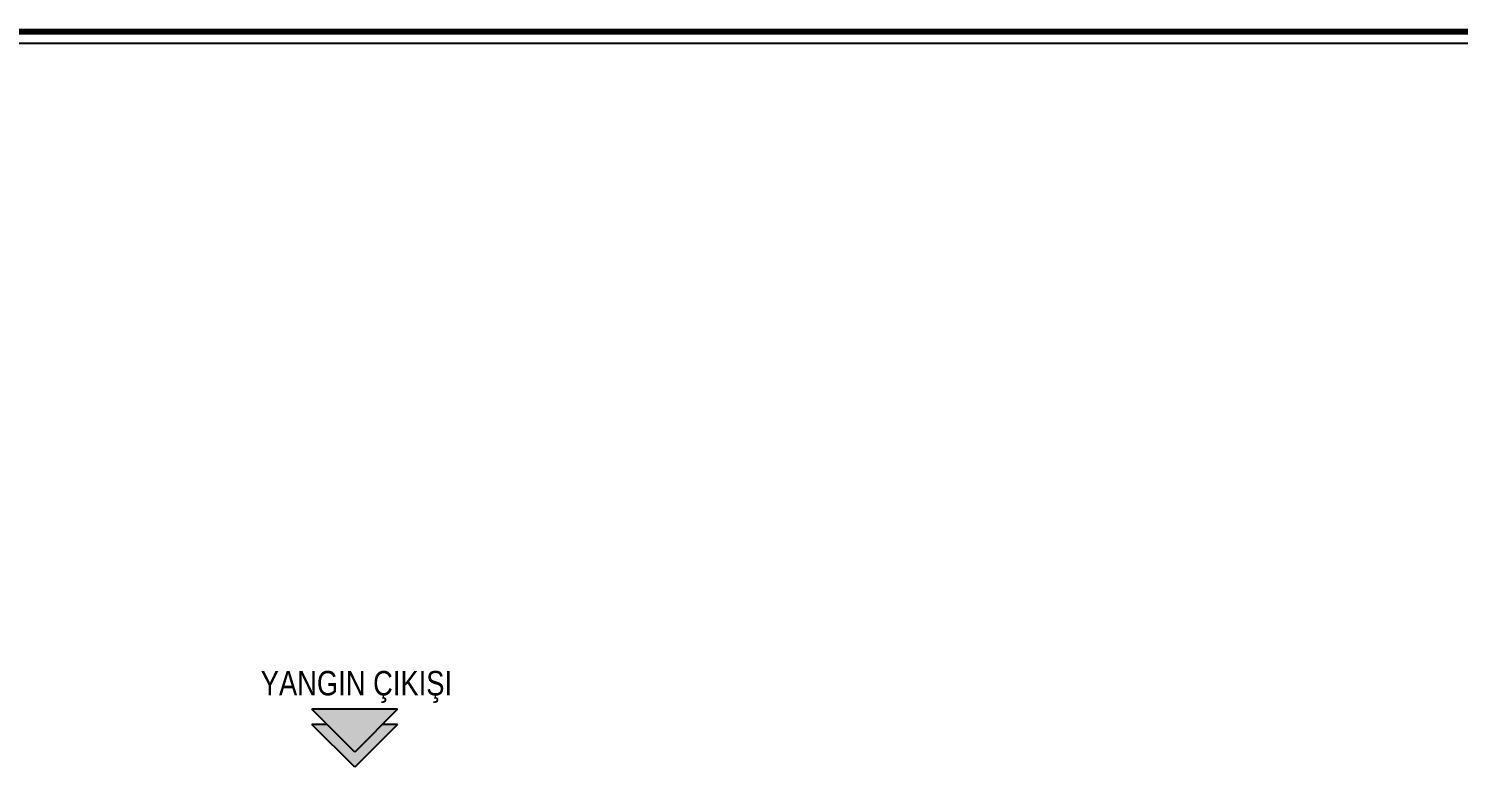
# Model space of a CAD drawing. Header units: inches. Extents: x 21 to 38546, y 13 to 15001.
# Drawn here: x 2841 to 4682, y 2756 to 3711 of the extents above; entities that cross this region are included whole.
import ezdxf

# ---------------------------------------------------------------- set-up
doc = ezdxf.new("R2010")
doc.units = ezdxf.units.IN
doc.header["$MEASUREMENT"] = 0
for name, color, linetype, lineweight in [('Z_MİM_-KM-AREA-IDEN', 8, 'Continuous', 25), ('Z_MİM_-KM-Pafta', 8, 'Continuous', 25), ('Z_MİM_00', 8, 'Continuous', 25)]:
    doc.layers.add(name, color=color, linetype=linetype, lineweight=lineweight)
doc.styles.add('not', font='micross.ttf', dxfattribs={"width": 0.8})
doc.styles.add('STYLE1', font='arial.ttf', dxfattribs={"height": 1})

# ---------------------------------------------------------------- blocks, each defined once
blk = doc.blocks.new('*U4')
at = {"layer": 'Z_MİM_-KM-Pafta', "ltscale": 0.5, "const_width": 8}
blk.add_lwpolyline([(15, 3690), (5985, 3690), (5985, 0), (15, 0)], close=True, dxfattribs=at)
at = {"layer": 'Z_MİM_-KM-Pafta', "ltscale": 0.5}
blk.add_lwpolyline([(203.7, 3675), (5915, 3675, -0.414214), (5970, 3620), (5970, 70, -0.414214), (5915, 15), (85, 15, -0.414214), (30, 70), (30, 3499.6)], format="xyb", dxfattribs=at)
at = {"color": 7, "style": 'STYLE1'}
blk.add_attdef('00', (5783, 90.2), '', height=80.5, dxfattribs=at)
at = {"layer": 'Z_MİM_-KM-Pafta', "color": 7, "style": 'STYLE1'}
for tag, p, height in [('PAFTA_ADI', (5425.8, 251), 33), ('REVIZYON', (5505.9, 178.5), 12.9), ('OLCEK', (5505.9, 76), 12.9)]:
    blk.add_attdef(tag, p, '', height=height, dxfattribs=at)
blk = doc.blocks.new('A$C319C2769')
h = blk.add_hatch(color=256)
h.dxf.hatch_style = 1
h.paths.add_polyline_path([(70, 47.4), (0, 47.4), (35, 12.4)])
for p, q in [((0, 47.4), (35, 12.4)), ((0, 47.4), (70, 47.4)), ((35, 12.4), (70, 47.4)), ((0, 35), (35, 0)), ((0, 35), (12.4, 35)), ((35, 0), (70, 35)), ((57.6, 35), (70, 35))]:
    blk.add_line(p, q)
for points in [[(35, 0), (0, 35), (35, 12.4), (12.4, 35)], [(35, 0), (35, 12.4), (70, 35), (57.6, 35)]]:
    blk.add_solid(points)

msp = doc.modelspace()

# ---------------------------------------------------------------- block references
at = {"layer": 'Z_MİM_-KM-AREA-IDEN', "xscale": -1.575, "yscale": 1.575, "zscale": 1.574999999999999}
msp.add_blockref('A$C319C2769', (3315.9, 2760.1), dxfattribs=at)
at = {"layer": 'Z_MİM_00'}
msp.add_blockref('*U4', (2309.8, 17.1), dxfattribs=at)

# ---------------------------------------------------------------- texts
at = {"layer": 'Z_MİM_-KM-AREA-IDEN', "color": 7, "insert": (3139.7, 2842.9), "char_height": 31.5, "width": 350.414, "attachment_point": 7, "style": 'not'}
msp.add_mtext('YANGIN ÇIKIŞI', dxfattribs=at)

doc.saveas('drawing.dxf')
